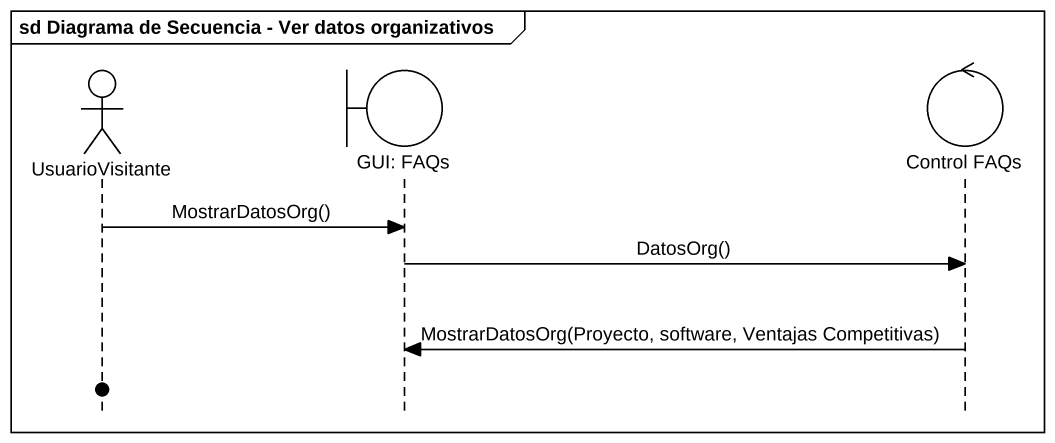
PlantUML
@startuml
mainframe sd Diagrama de Secuencia - Ver datos organizativos
hide footbox
actor UsuarioVisitante
boundary "GUI: FAQs" as GUI_FAQs
control "Control FAQs" as Control_FAQs

UsuarioVisitante -> GUI_FAQs : MostrarDatosOrg()
GUI_FAQs -> Control_FAQs : DatosOrg()
Control_FAQs -> GUI_FAQs : MostrarDatosOrg(Proyecto, software, Ventajas Competitivas)
@enduml
